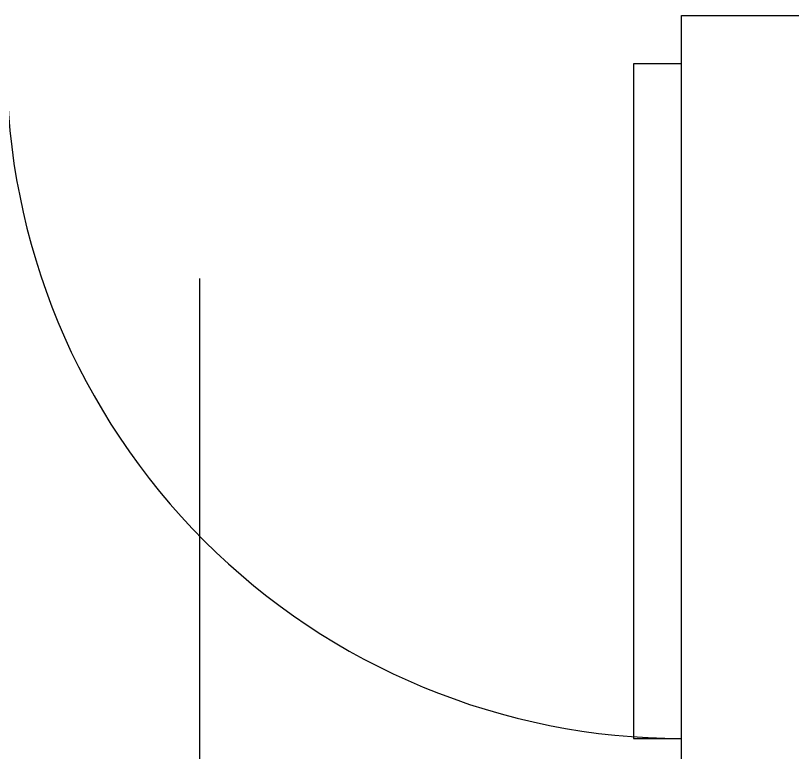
# Model space of a CAD drawing. Header units: metres. Extents: x -22 to 564, y 0 to 143.
# Drawn here: x 243.563 to 244.368, y 51.561 to 52.325 of the extents above; entities that cross this region are included whole.
import ezdxf

# ---------------------------------------------------------------- set-up
doc = ezdxf.new("R2010")
doc.units = ezdxf.units.M
for name, color, linetype in [('XREF 2N NEURO-ONCOLOGIA$0$CANCELES', 1, 'Continuous'), ('XREF 2N NEURO-ONCOLOGIA$0$Mobiliario Fijo', 40, 'Continuous'), ('XREF 2N NEURO-ONCOLOGIA$0$MUROS BAJOS', 2, 'Continuous')]:
    doc.layers.add(name, color=color, linetype=linetype)

# ---------------------------------------------------------------- blocks, each defined once
blk = doc.blocks.new('XREF 2N NEURO-ONCOLOGIA$0$A$C7c43d18a')
for p, q in [((0.029, -0.008), (-0.005, 0.051)), ((0, -0.05), (0, 0.049)), ((-0.88518, 0), (0.037, 0)), ((0.029, 0.007), (-0.005, -0.052))]:
    blk.add_line(p, q)
blk = doc.blocks.new('XREF 2N NEURO-ONCOLOGIA')
at = {"layer": 'XREF 2N NEURO-ONCOLOGIA$0$CANCELES'}
blk.add_lwpolyline([(18.82393, 3.48765, 0.414214), (18.12393, 2.78765), (18.82393, 2.78765), (18.82393, 2.83765), (18.12393, 2.83765), (18.12393, 2.78765)], format="xyb", dxfattribs=at)
at = {"layer": 'XREF 2N NEURO-ONCOLOGIA$0$MUROS BAJOS', "elevation": 0}
blk.add_lwpolyline([(17.42393, 2.78765), (18.87393, 2.78765), (18.87393, 2.63765), (17.42393, 2.63765)], close=True, dxfattribs=at)
at = {"layer": 'XREF 2N NEURO-ONCOLOGIA$0$Mobiliario Fijo', "xscale": -1}
blk.add_blockref('XREF 2N NEURO-ONCOLOGIA$0$A$C7c43d18a', (17.71605, 3.28765, 0), dxfattribs=at)

msp = doc.modelspace()

# ---------------------------------------------------------------- block references
at = {"rotation": 90}
msp.add_blockref('XREF 2N NEURO-ONCOLOGIA', (247.04125, 33.45112), dxfattribs=at)

doc.saveas('drawing.dxf')
